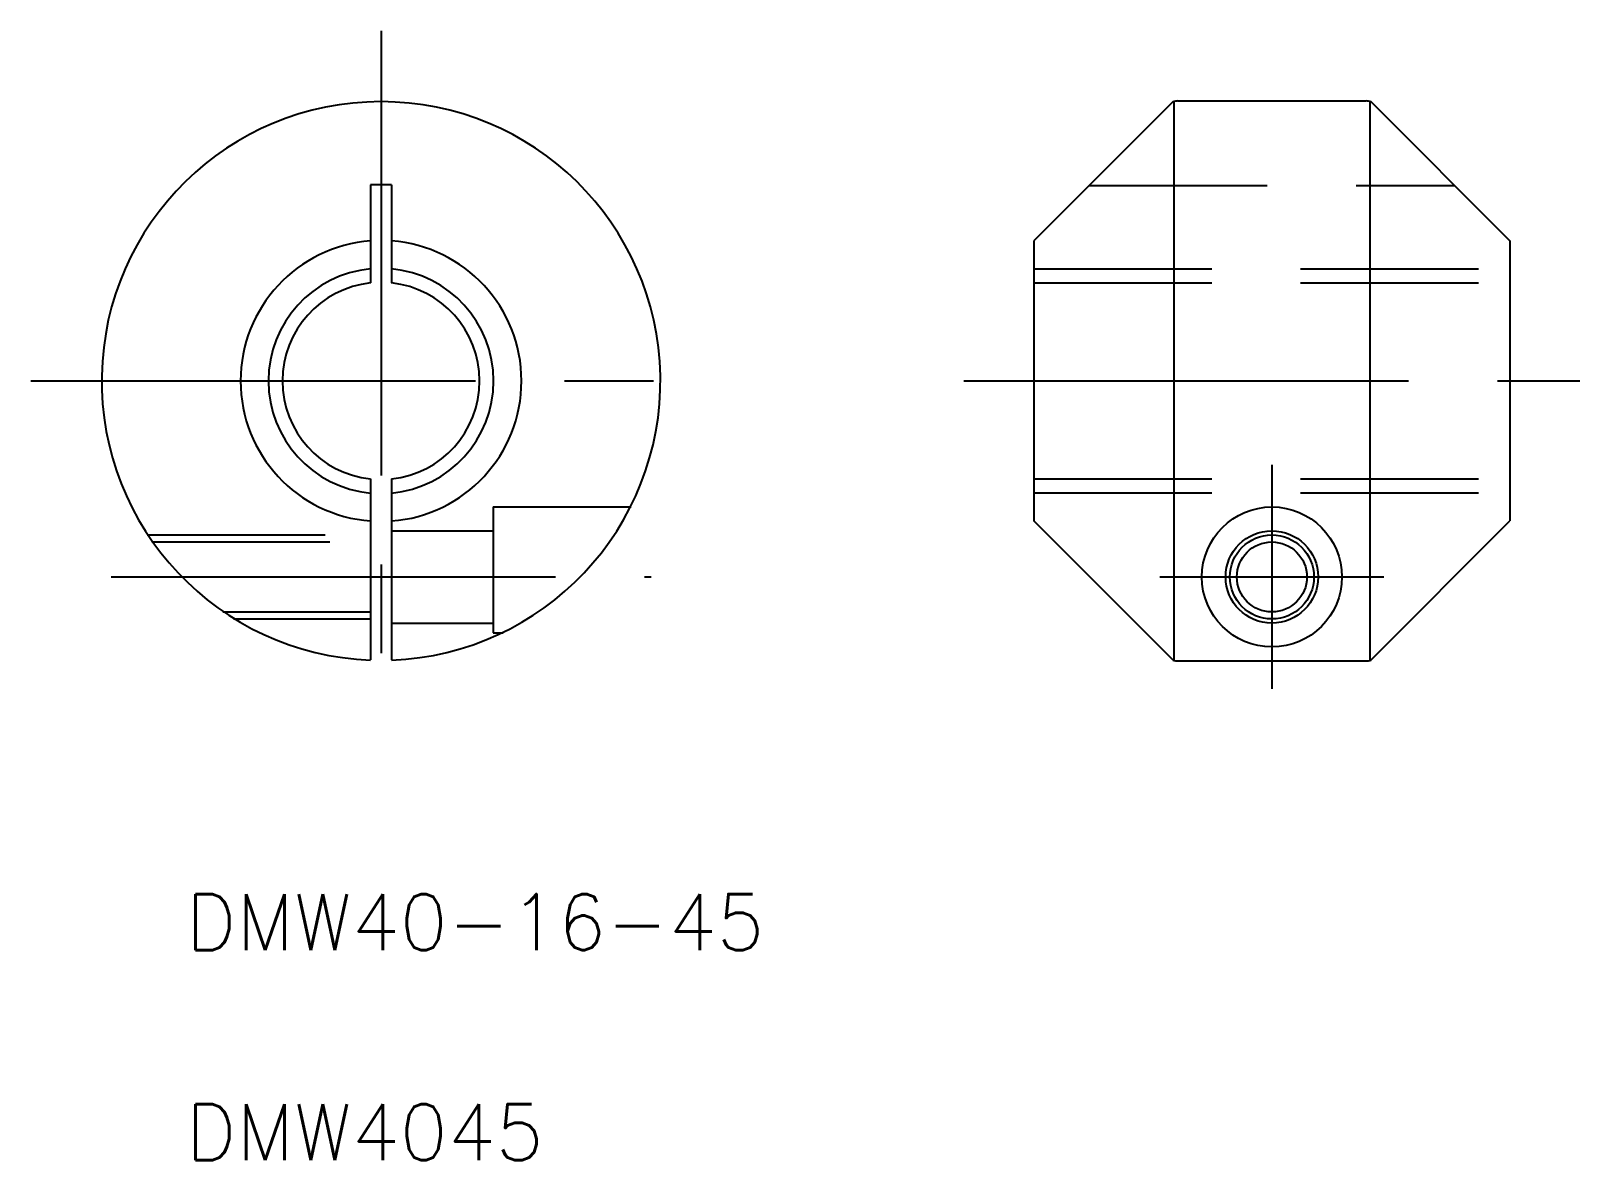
# Model space of a CAD drawing. Extents: x 78 to 188, y 44 to 125.
import ezdxf

# ---------------------------------------------------------------- set-up
doc = ezdxf.new("R2010")
doc.units = 0
doc.linetypes.add('CENTER', pattern=[50.8, 31.75, -6.35, 6.35, -6.35])
doc.linetypes.add('DASHED', pattern=[19.05, 12.7, -6.35])
doc.layers.get('0').update_dxf_attribs({"linetype": 'CONTINUOUS'})
doc.layers.add('CENTER', color=1, linetype='CENTER')
doc.styles.get("Standard").update_dxf_attribs({"font": 'txt.shx'})

msp = doc.modelspace()

# ---------------------------------------------------------------- linework, layer by layer
at = {"color": 7, "linetype": 'CONTINUOUS'}
for p, q in [((159.08, 120.02), (149.13, 110.07)), ((159.13, 120.03), (159.13, 80.1)), ((159.4, 120.07), (172.87, 120.07)), ((173.13, 120.03), (173.13, 80.1)), ((173.19, 120.02), (183.13, 110.07)), ((101.76, 114.07), (101.76, 107.07)), ((103.26, 114.07), (101.76, 114.07)), ((103.26, 114.07), (103.26, 107.07)), ((149.13, 110.07), (149.13, 90.07)), ((173.13, 110.05), (173.13, 110.05)), ((183.13, 110.07), (183.13, 90.07)), ((173.13, 100.07), (173.13, 100.07)), ((101.76, 93.07), (101.76, 80.14)), ((103.26, 93.07), (103.26, 80.14)), ((159.08, 80.12), (149.13, 90.07)), ((173.19, 80.12), (183.13, 90.07)), ((159.4, 80.07), (172.87, 80.07))]:
    msp.add_line(p, q, dxfattribs=at)
at = {"color": 3, "linetype": 'DASHED'}
for p, q in [((153.09, 114.03), (179.17, 114.03)), ((149.13, 108.07), (183.13, 108.07)), ((149.13, 107.07), (183.13, 107.07)), ((149.13, 93.07), (183.13, 93.07)), ((149.13, 92.07), (183.13, 92.07)), ((110.51, 91.07), (120.37, 91.07)), ((110.51, 91.07), (110.51, 82.07)), ((85.81, 89.07), (101.76, 89.07)), ((86.15, 88.57), (101.76, 88.57)), ((103.26, 89.37), (110.51, 89.37)), ((91.21, 83.57), (101.76, 83.57)), ((91.97, 83.07), (101.76, 83.07)), ((103.26, 82.77), (110.51, 82.77)), ((110.51, 82.07), (111.23, 82.07))]:
    msp.add_line(p, q, dxfattribs=at)
at = {"color": 7, "linetype": 'CONTINUOUS'}
for radius in [5, 3.3, 2.5]:
    msp.add_circle((166.13, 86.07), radius, dxfattribs=at)
at = {"color": 3, "linetype": 'CONTINUOUS'}
msp.add_circle((166.13, 86.07), 3, dxfattribs=at)
at = {"color": 7, "linetype": 'CONTINUOUS'}
for centre, radius, start, end in [((102.51, 100.07), 19.95, 272.1548, 267.8452), ((159.4, 119.07), 1, 90, 108.7115), ((172.87, 119.07), 1, 71.2885, 90), ((102.51, 100.07), 10.03, 94.2892, 265.7108), ((102.51, 100.07), 10.03, 274.2892, 85.7108), ((102.51, 100.07), 7.04, 96.1155, 263.8845), ((102.51, 100.07), 7.04, 276.1155, 83.8845), ((159.4, 81.07), 1, 251.2885, 270), ((172.87, 81.07), 1, 270, 288.7115)]:
    msp.add_arc(centre, radius, start, end, dxfattribs=at)
at = {"color": 3, "linetype": 'CONTINUOUS'}
for start, end in [(95.3558, 264.6442), (275.3558, 84.6442)]:
    msp.add_arc((102.51, 100.07), 8.04, start, end, dxfattribs=at)
at = {"layer": 'CENTER', "color": 1, "linetype": 'CENTER'}
for p, q in [((102.51, 125.07), (102.51, 75.07)), ((77.51, 100.07), (127.51, 100.07)), ((144.13, 100.07), (188.13, 100.07)), ((166.13, 94.07), (166.13, 78.07)), ((83.23, 86.07), (121.79, 86.07)), ((158.13, 86.07), (174.13, 86.07))]:
    msp.add_line(p, q, dxfattribs=at)

# ---------------------------------------------------------------- texts
at = {"color": 7, "linetype": 'CONTINUOUS'}
for s, p in [('DMW40-16-45', (88.58, 59.42)), ('DMW4045', (88.58, 44.42))]:
    msp.add_text(s, height=4, dxfattribs=at).set_placement(p)

doc.saveas('drawing.dxf')
